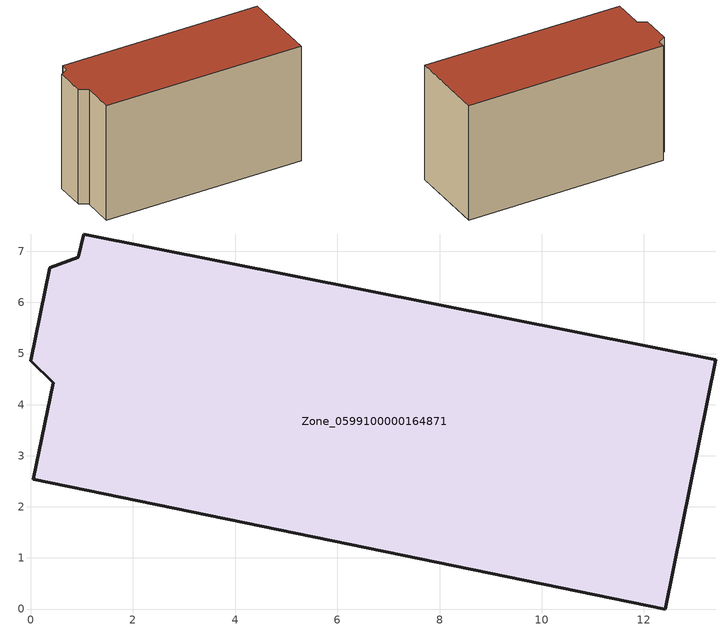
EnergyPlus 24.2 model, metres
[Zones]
Zone_0599100000164871
 floor ground (C_G): 13.41,4.88 12.42,0 0.05,2.54 0.44,4.43 0,4.86 0.37,6.68 0.93,6.88 1.04,7.34 z0
 wall outside (C_F): 0.93,6.88 0.37,6.68 0,4.86 0.44,4.43 0.05,2.54 12.42,0 13.41,4.88 1.04,7.34 0.93,6.88 z0:7.55
 roof outside (C_R): 13.41,4.88 1.04,7.34 0.93,6.88 0.37,6.68 0,4.86 0.44,4.43 0.05,2.54 12.42,0 z7.55
[BUILDING]
Pand.0599100000164871: North Axis=0; Terrain=City; Loads Convergence Tolerance Value=0.04; Temperature Convergence Tolerance Value=0.4; Solar Distribution=FullExterior; Maximum Number of Warmup Days=25; Minimum Number of Warmup Days=1
[Site:Location]
Rotterdam.The.Hague.AP_ZH_NLD Design_Conditions: Latitude=51.96; Longitude=4.45; Time Zone=1; Elevation=-4.5
[SITE:GROUNDTEMPERATURE:BUILDINGSURFACE]
18, 18, 18, 18, 18, 18, 18, 18, 18, 18, 18, 18
[MATERIAL] Thermal Absorptance=0.9; Solar Absorptance=0.7; Visible Absorptance=0.7
Name | Roughness | Thickness | Conductivity | Density | Specific Heat
G.TC.1946 | MediumSmooth | 0.15 | 1 | 540 | 1210
F.TC.1946 | Rough | 0.3 | 0.857143 | 1920 | 840
R.TC.1946 | MediumRough | 0.2 | 0.909091 | 1500 | 1000
[CONSTRUCTION]
C_G: G.TC.1946
C_F: F.TC.1946
C_R: R.TC.1946
[ZONE]
Zone_0599100000164871: Type=1; Multiplier=1; Ceiling Height=Autocalculate; Volume=Autocalculate; Floor Area=autocalculate; Part of Total Floor Area=Yes
[ZONEINFILTRATION:DESIGNFLOWRATE]
Infil_Zone_0599100000164871: Zone or ZoneList or Space or SpaceList=Zone_0599100000164871; Schedule=AlwaysOn; Design Flow Rate Calculation Method=Flow/Area; Flow Rate per Floor Area=0.003; Constant Term Coefficient=1; Temperature Term Coefficient=0; Velocity Term Coefficient=0; Velocity Squared Term Coefficient=0
[HVACTEMPLATE:ZONE:IDEALLOADSAIRSYSTEM]
Zone_0599100000164871: Maximum Heating Supply Air Temperature=50; Minimum Cooling Supply Air Temperature=13; Maximum Heating Supply Air Humidity Ratio=0.0156; Minimum Cooling Supply Air Humidity Ratio=0.0077; Heating Limit=NoLimit; Cooling Limit=NoLimit; Dehumidification Control Type=ConstantSensibleHeatRatio; Cooling Sensible Heat Ratio=0.7; Dehumidification Setpoint=60; Humidification Control Type=None; Humidification Setpoint=30; Outdoor Air Method=None; Outdoor Air Flow Rate per Person=0.00944; Outdoor Air Flow Rate per Zone Floor Area=0; Outdoor Air Flow Rate per Zone=0; Demand Controlled Ventilation Type=None; Outdoor Air Economizer Type=NoEconomizer; Heat Recovery Type=None; Sensible Heat Recovery Effectiveness=0.7; Latent Heat Recovery Effectiveness=0.65
[ZONECONTROL:THERMOSTAT]
ThermostatControl_Zone_0599100000164871: Zone or ZoneList=Zone_0599100000164871; Control Type Schedule=DualSetpointControlType; Control 1=Thermostat_Zone_0599100000164871; Temperature Difference Between Cutout And Setpoint=0
[THERMOSTATSETPOINT:DUALSETPOINT]
Thermostat_Zone_0599100000164871: Heating Setpoint Temperature Schedule=HeatingSetpoint_Zone_0599100000164871; Cooling Setpoint Temperature Schedule=CoolingSetpoint_Zone_0599100000164871
[SCHEDULE:COMPACT]
HeatingSetpoint_Zone_0599100000164871: Through: 12/31, For: AllDays, Until: 24:00, 21
CoolingSetpoint_Zone_0599100000164871: Through: 12/31, For: AllDays, Until: 24:00, 24
DualSetpointControlType: Through: 12/31, For: AllDays, Until: 24:00, 4
AlwaysOn: Through: 12/31, For: AllDays, Until: 24:00, 1
